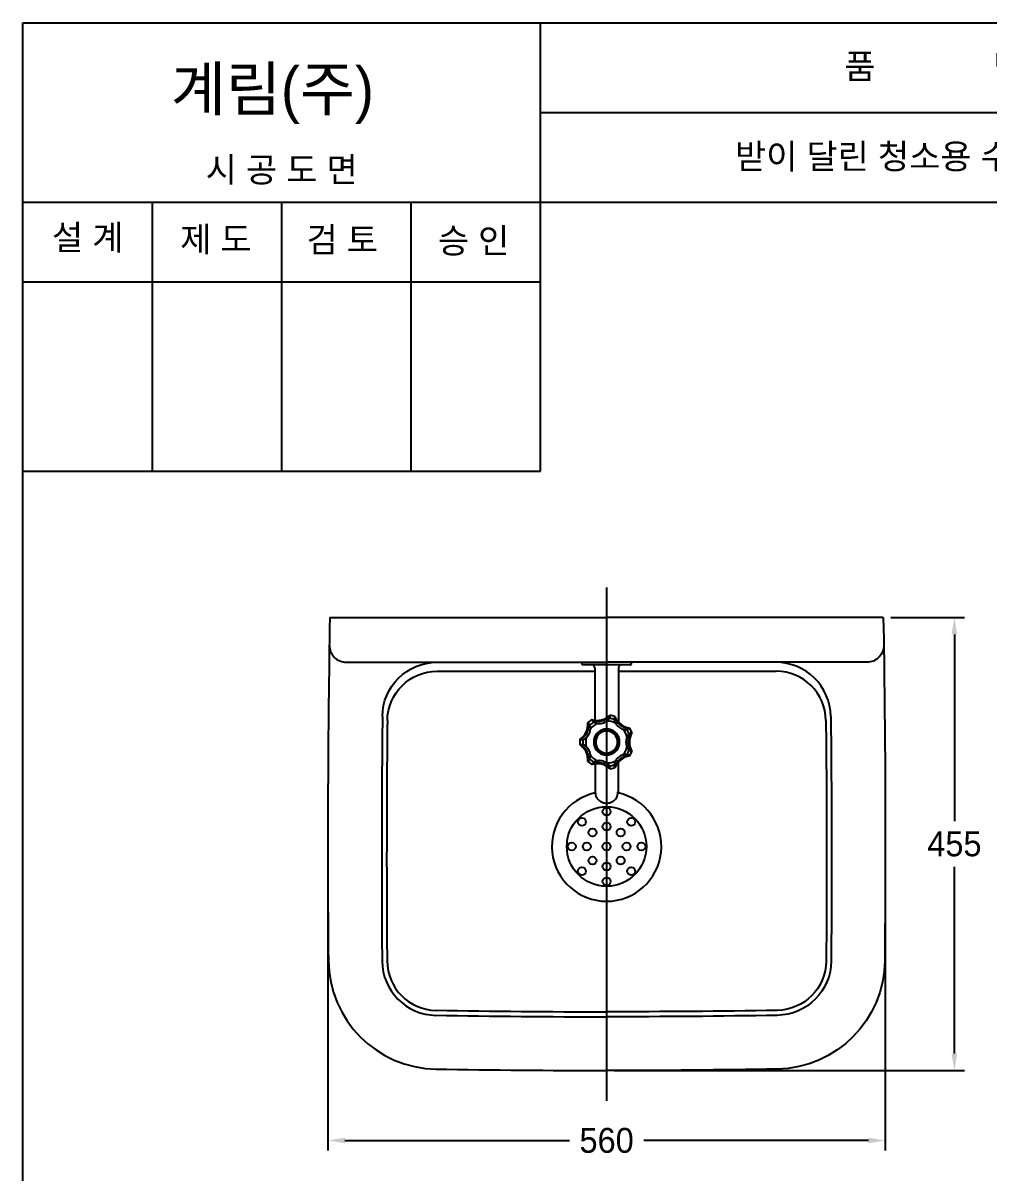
# Model space of a CAD drawing. Header units: millimetres. Extents: x 0 to 3705, y -67 to 2530.
# Drawn here: x 0 to 970, y 1376 to 2530 of the extents above; entities that cross this region are included whole.
import ezdxf
from ezdxf.enums import TextEntityAlignment as Align
from ezdxf.lldxf.tags import DXFTag

# ---------------------------------------------------------------- set-up
doc = ezdxf.new("R2010")
doc.units = ezdxf.units.MM
for name, color, linetype in [('TEXT', 7, 'Continuous'), ('내부선 및 부속', 4, 'Continuous'), ('도각라인', 255, 'Continuous'), ('외형선', 3, 'Continuous'), ('중심선', 1, 'DASHED'), ('치수선', 7, 'Continuous')]:
    doc.layers.add(name, color=color, linetype=linetype)
doc.styles.add('____', font='')
doc.styles.add('타이틀', font='H2GTRM.TTF', dxfattribs={"height": 25})
doc.styles.get('____').set_extended_font_data('굴림')
tags = doc.linetypes.add('DASHDOT', pattern=[70, 31, -13, 13, -13]).pattern_tags.tags
tags[10:11] = [DXFTag(74, 4), DXFTag(75, 0), DXFTag(340, '0'), DXFTag(46, 0.0), DXFTag(50, 0.0), DXFTag(44, 0.0), DXFTag(45, 0.0)]
tags[8:9] = [DXFTag(74, 4), DXFTag(75, 0), DXFTag(340, '0'), DXFTag(46, 0.0), DXFTag(50, 0.0), DXFTag(44, 0.0), DXFTag(45, 0.0)]
tags[6:7] = [DXFTag(74, 4), DXFTag(75, 0), DXFTag(340, '0'), DXFTag(46, 0.0), DXFTag(50, 0.0), DXFTag(44, 0.0), DXFTag(45, 0.0)]
tags[4:5] = [DXFTag(74, 4), DXFTag(75, 0), DXFTag(340, '0'), DXFTag(46, 0.0), DXFTag(50, 0.0), DXFTag(44, 0.0), DXFTag(45, 0.0)]
tags = doc.linetypes.add('DASHED', pattern=[25.72, 12.86, -12.86]).pattern_tags.tags
tags[6:7] = [DXFTag(74, 4), DXFTag(75, 0), DXFTag(340, '0'), DXFTag(46, 0.0), DXFTag(50, 0.0), DXFTag(44, 0.0), DXFTag(45, 0.0)]
tags[4:5] = [DXFTag(74, 4), DXFTag(75, 0), DXFTag(340, '0'), DXFTag(46, 0.0), DXFTag(50, 0.0), DXFTag(44, 0.0), DXFTag(45, 0.0)]
doc.dimstyles.new('MSADIM', dxfattribs={"dimtxt": 33, "dimasz": 17, "dimexe": 10, "dimexo": 7.5, "dimgap": 10, "dimtad": 0, "dimtih": 1, "dimtoh": 1, "dimdec": 0, "dimzin": 1, "dimdsep": 46, "dimtxsty": '____', "dimcen": 11.25, "dimadec": 0, "dimazin": 0, "dimtfac": 1, "dimtdec": 0, "dimtix": 1, "dimtmove": 0, "dimatfit": 3, "dimfxl": 0, "dimtolj": 1, "dimtzin": 1, "dimarcsym": 0})

# ---------------------------------------------------------------- blocks, each defined once
blk = doc.blocks.new('*D1')
at = {"layer": '치수선', "color": 0, "linetype": 'Continuous', "lineweight": -2}
for p, q in [((871.9, 1932.9), (945.8, 1932.9)), ((935.8, 1915.9), (935.8, 1728.2)), ((935.8, 1494.9), (935.8, 1682.5)), ((593.9, 1477.9), (945.8, 1477.9))]:
    blk.add_line(p, q, dxfattribs=at)
at = {"layer": '치수선', "color": 0, "linetype": 'Continuous'}
for points in [[(932.9, 1915.9), (938.6, 1915.9), (935.8, 1932.9)], [(932.9, 1494.9), (938.6, 1494.9), (935.8, 1477.9)]]:
    blk.add_solid(points, dxfattribs=at)
at = {"layer": '치수선', "color": 0, "linetype": 'Continuous', "insert": (935.8, 1705.4), "char_height": 25, "attachment_point": 5, "style": '____'}
blk.add_mtext('\\A1;455', dxfattribs=at)
blk = doc.blocks.new('*D2')
at = {"layer": '치수선', "color": 0, "linetype": 'Continuous', "lineweight": -2}
for p, q in [((306.4, 1697.9), (306.4, 1397.6)), ((866.4, 1697.9), (866.4, 1397.6)), ((323.4, 1407.6), (549, 1407.6)), ((849.4, 1407.6), (623.7, 1407.6))]:
    blk.add_line(p, q, dxfattribs=at)
at = {"layer": '치수선', "color": 0, "linetype": 'Continuous'}
for points in [[(323.4, 1410.5), (323.4, 1404.8), (306.4, 1407.6)], [(849.4, 1410.5), (849.4, 1404.8), (866.4, 1407.6)]]:
    blk.add_solid(points, dxfattribs=at)
at = {"layer": '치수선', "color": 0, "linetype": 'Continuous', "insert": (586.4, 1407.6), "char_height": 25, "attachment_point": 5, "style": '____'}
blk.add_mtext('\\A1;560', dxfattribs=at)

msp = doc.modelspace()

# ---------------------------------------------------------------- linework, layer by layer
at = {"layer": '내부선 및 부속', "linetype": 'Continuous'}
for p, q in [((324.9, 1887.9), (586.4, 1887.9)), ((610.1, 1885.4), (562, 1885.4)), ((574.4, 1882.4), (574.4, 1829.8)), ((847.8, 1887.9), (586.4, 1887.9)), ((598.4, 1882.4), (598.4, 1827.8)), ((416.1, 1878.9), (574.4, 1878.9)), ((598.4, 1878.9), (756.7, 1878.9)), ((571.5, 1830.5), (567.6, 1827.3)), ((567.6, 1827.3), (569.6, 1825)), ((571.5, 1830.5), (573.3, 1827.9)), ((589.9, 1834.7), (589.4, 1831.6)), ((594.8, 1833.6), (589.9, 1834.7)), ((594.8, 1833.6), (594, 1830.6)), ((609.6, 1821.8), (606.9, 1820.3)), ((611.8, 1817.3), (608.9, 1816)), ((611.8, 1817.3), (609.6, 1821.8)), ((559.4, 1810.3), (562.5, 1810.1)), ((559.4, 1810.3), (559.4, 1805.3)), ((559.4, 1805.3), (562.5, 1805.4)), ((567.6, 1788.2), (569.6, 1790.6)), ((609.6, 1793.8), (606.9, 1795.3)), ((611.8, 1798.3), (608.9, 1799.6)), ((609.6, 1793.8), (611.8, 1798.3)), ((567.6, 1788.2), (571.5, 1785.1)), ((571.5, 1785.1), (573.3, 1787.7)), ((574.9, 1785.8), (574.9, 1757.9)), ((589.9, 1780.9), (589.4, 1784)), ((589.9, 1780.9), (594.8, 1782)), ((594.8, 1782), (594, 1785)), ((597.9, 1787.2), (597.9, 1757.9))]:
    msp.add_line(p, q, dxfattribs=at)
at = {"layer": '내부선 및 부속', "linetype": 'Continuous', "flags": 128}
for points in [[(864.8, 1905.1, -0.418743), (847.8, 1887.9)], [(361.1, 1833.5, -0.411092), (416.1, 1887.9)], [(366.1, 1829.4, -0.411181), (416.1, 1878.9)], [(806.7, 1829.4, -0.004566), (807, 1587.9)], [(811.6, 1833.5, -0.004642), (812, 1587.9)], [(807, 1587.9, -0.406895), (757.8, 1538.3)], [(812, 1587.9, -0.406895), (757.9, 1533.3)], [(757.8, 1538.3, -0.004288), (586.4, 1536.9)], [(757.9, 1533.3, -0.004289), (586.4, 1531.9)]]:
    msp.add_lwpolyline(points, format="xyb", dxfattribs=at)
for points in [[(562.6, 1887.9), (562.5, 1887.9), (562.4, 1887.8), (562.3, 1887.8), (562.2, 1887.8), (562, 1887.7), (561.9, 1887.7), (561.8, 1887.6), (561.7, 1887.5), (561.7, 1887.4), (561.6, 1887.3), (561.5, 1887.2), (561.5, 1887.1), (561.4, 1887), (561.4, 1886.8), (561.4, 1886.7), (561.4, 1886.6), (561.4, 1886.5), (561.4, 1886.4), (561.4, 1886.3), (561.5, 1886.2), (561.5, 1886), (561.6, 1885.9), (562, 1885.4)], [(574.4, 1882.4), (574.4, 1882.6), (574.3, 1882.9), (574.3, 1883.2), (574.2, 1883.5), (574, 1883.7), (573.9, 1884), (573.7, 1884.3), (573.5, 1884.5), (573.3, 1884.7), (573, 1884.9), (572.8, 1885), (572.5, 1885.2), (572.2, 1885.2), (571.9, 1885.3), (571.6, 1885.4), (571.4, 1885.4)], [(601.4, 1885.4), (601.1, 1885.4), (600.8, 1885.3), (600.5, 1885.2), (600.3, 1885.2), (600, 1885), (599.7, 1884.9), (599.5, 1884.7), (599.3, 1884.5), (599, 1884.3), (598.9, 1884), (598.7, 1883.7), (598.6, 1883.5), (598.5, 1883.2), (598.4, 1882.9), (598.4, 1882.6), (598.4, 1882.4)], [(610.1, 1885.4), (610.2, 1885.4), (610.4, 1885.4), (610.5, 1885.4), (610.6, 1885.5), (610.7, 1885.5), (610.8, 1885.6), (610.9, 1885.6), (611, 1885.7), (611.1, 1885.8), (611.2, 1885.9), (611.2, 1886), (611.3, 1886.2), (611.3, 1886.3), (611.4, 1886.4), (611.4, 1886.5), (611.4, 1886.6), (611.4, 1886.7), (611.4, 1886.8), (611.3, 1887), (611.3, 1887.1), (611.2, 1887.2), (611.2, 1887.3), (611.1, 1887.4), (611, 1887.5), (610.9, 1887.6), (610.8, 1887.7), (610.7, 1887.7), (610.6, 1887.8), (610.5, 1887.8), (610.4, 1887.8), (610.2, 1887.9), (610.1, 1887.9)], [(559.4, 1810.3), (561.3, 1811.8), (563, 1813.5), (564.5, 1815.5), (565.8, 1817.7), (566.7, 1820.1), (567.3, 1822.5), (567.6, 1824.9), (567.6, 1827.3)], [(559.4, 1810.3), (561.5, 1811.4), (562.6, 1812.1), (563.6, 1812.9), (564.5, 1813.9), (565.4, 1814.9), (566.1, 1816), (566.8, 1817.2), (567.3, 1818.5), (567.7, 1819.8), (568, 1821.1), (568.2, 1822.4), (568.2, 1823.7), (568.1, 1825), (567.6, 1827.3)], [(562.5, 1810.1), (564.4, 1811.1), (565.3, 1811.8), (566.1, 1812.5), (566.9, 1813.3), (567.7, 1814.2), (568.3, 1815.2), (568.9, 1816.2), (569.3, 1817.3), (569.7, 1818.4), (569.9, 1819.6), (570.1, 1820.7), (570.1, 1821.8), (570, 1822.9), (569.6, 1825)], [(573.3, 1827.9), (571.4, 1826.6), (569.6, 1825)], [(577.1, 1826.6), (575.1, 1825.5), (573.3, 1824.2), (571.6, 1822.7), (570.1, 1821.1)], [(571.5, 1830.5), (573.8, 1829.9), (576.3, 1829.6), (578.8, 1829.7), (581.3, 1830.1), (583.7, 1830.8), (586, 1831.9), (588.1, 1833.2), (589.9, 1834.7)], [(571.5, 1830.5), (573.7, 1829.4), (574.9, 1829.1), (576.2, 1828.8), (577.5, 1828.7), (578.8, 1828.6), (580.2, 1828.7), (581.5, 1829), (582.8, 1829.3), (584.1, 1829.8), (585.3, 1830.4), (586.4, 1831.1), (587.5, 1831.9), (588.4, 1832.8), (589.9, 1834.7)], [(573.3, 1827.9), (575.3, 1827.1), (576.3, 1826.8), (577.4, 1826.6), (578.6, 1826.4), (579.7, 1826.4), (580.9, 1826.5), (582, 1826.7), (583.2, 1827.1), (584.3, 1827.5), (585.3, 1828), (586.3, 1828.6), (587.2, 1829.3), (588, 1830), (589.4, 1831.6)], [(595.3, 1826.8), (593.2, 1827.7), (591, 1828.3), (588.8, 1828.7), (586.6, 1828.8)], [(594, 1830.6), (591.7, 1831.2), (589.4, 1831.6)], [(594, 1830.6), (594.5, 1828.5), (594.9, 1827.5), (595.5, 1826.5), (596.1, 1825.5), (596.8, 1824.6), (597.6, 1823.8), (598.5, 1823), (599.4, 1822.3), (600.5, 1821.7), (601.5, 1821.2), (602.6, 1820.8), (603.7, 1820.5), (604.8, 1820.4), (606.9, 1820.3)], [(594.8, 1833.6), (595.8, 1831.4), (597.2, 1829.3), (598.8, 1827.4), (600.6, 1825.7), (602.7, 1824.2), (605, 1823.1), (607.3, 1822.3), (609.6, 1821.8)], [(594.8, 1833.6), (595.4, 1831.2), (595.9, 1830), (596.5, 1828.9), (597.2, 1827.7), (598, 1826.7), (598.9, 1825.7), (599.9, 1824.8), (601, 1824), (602.2, 1823.3), (603.4, 1822.7), (604.7, 1822.3), (605.9, 1822), (607.2, 1821.8), (609.6, 1821.8)], [(565.9, 1812.3), (565.5, 1810), (565.4, 1807.8), (565.5, 1805.5), (565.9, 1803.3)], [(599.4, 1807.8), (599.3, 1809), (599.2, 1810.2), (598.9, 1811.4), (598.5, 1812.6), (597.9, 1813.8), (597.3, 1814.9), (596.5, 1816), (595.6, 1817), (594.6, 1817.9), (593.5, 1818.7), (592.3, 1819.3), (591.2, 1819.9), (590, 1820.3), (588.7, 1820.6), (587.5, 1820.7), (586.4, 1820.8), (585.2, 1820.7), (584, 1820.6), (582.8, 1820.3), (581.6, 1819.9), (580.4, 1819.3), (579.3, 1818.7), (578.2, 1817.9), (577.2, 1817), (576.3, 1816), (575.5, 1814.9), (574.8, 1813.8), (574.3, 1812.6), (573.9, 1811.4), (573.6, 1810.2), (573.4, 1809), (573.4, 1807.8), (573.4, 1806.6), (573.6, 1805.4), (573.9, 1804.2), (574.3, 1803), (574.8, 1801.8), (575.5, 1800.7), (576.3, 1799.6), (577.2, 1798.6), (578.2, 1797.7), (579.3, 1796.9), (580.4, 1796.2), (581.6, 1795.7), (582.8, 1795.3), (584, 1795), (585.2, 1794.8), (586.4, 1794.8), (587.5, 1794.8), (588.7, 1795), (590, 1795.3), (591.2, 1795.7), (592.3, 1796.2), (593.5, 1796.9), (594.6, 1797.7), (595.6, 1798.6), (596.5, 1799.6), (597.3, 1800.7), (597.9, 1801.8), (598.5, 1803), (598.9, 1804.2), (599.2, 1805.4), (599.3, 1806.6), (599.4, 1807.8)], [(598.7, 1807.8), (598.7, 1808.9), (598.5, 1810), (598.2, 1811.2), (597.8, 1812.3), (597.3, 1813.5), (596.7, 1814.5), (595.9, 1815.6), (595.1, 1816.5), (594.1, 1817.4), (593.1, 1818.1), (592, 1818.7), (590.9, 1819.3), (589.8, 1819.7), (588.6, 1819.9), (587.5, 1820.1), (586.4, 1820.1), (585.3, 1820.1), (584.1, 1819.9), (583, 1819.7), (581.8, 1819.3), (580.7, 1818.7), (579.6, 1818.1), (578.6, 1817.4), (577.7, 1816.5), (576.8, 1815.6), (576.1, 1814.5), (575.4, 1813.5), (574.9, 1812.3), (574.5, 1811.2), (574.2, 1810), (574.1, 1808.9), (574, 1807.8), (574.1, 1806.7), (574.2, 1805.6), (574.5, 1804.4), (574.9, 1803.3), (575.4, 1802.1), (576.1, 1801), (576.8, 1800), (577.7, 1799.1), (578.6, 1798.2), (579.6, 1797.5), (580.7, 1796.8), (581.8, 1796.3), (583, 1795.9), (584.1, 1795.7), (585.3, 1795.5), (586.4, 1795.5), (587.5, 1795.5), (588.6, 1795.7), (589.8, 1795.9), (590.9, 1796.3), (592, 1796.8), (593.1, 1797.5), (594.1, 1798.2), (595.1, 1799.1), (595.9, 1800), (596.7, 1801), (597.3, 1802.1), (597.8, 1803.3), (598.2, 1804.4), (598.5, 1805.6), (598.7, 1806.7), (598.7, 1807.8)], [(597.4, 1807.8), (597.3, 1808.8), (597.2, 1809.8), (596.9, 1810.8), (596.6, 1811.8), (596.1, 1812.8), (595.6, 1813.8), (594.9, 1814.7), (594.2, 1815.6), (593.3, 1816.3), (592.4, 1817), (591.4, 1817.6), (590.4, 1818), (589.4, 1818.4), (588.4, 1818.6), (587.4, 1818.8), (586.4, 1818.8), (585.4, 1818.8), (584.4, 1818.6), (583.3, 1818.4), (582.3, 1818), (581.3, 1817.6), (580.4, 1817), (579.4, 1816.3), (578.6, 1815.6), (577.8, 1814.7), (577.2, 1813.8), (576.6, 1812.8), (576.1, 1811.8), (575.8, 1810.8), (575.6, 1809.8), (575.4, 1808.8), (575.4, 1807.8), (575.4, 1806.8), (575.6, 1805.8), (575.8, 1804.8), (576.1, 1803.7), (576.6, 1802.7), (577.2, 1801.8), (577.8, 1800.9), (578.6, 1800), (579.4, 1799.3), (580.4, 1798.6), (581.3, 1798), (582.3, 1797.6), (583.3, 1797.2), (584.4, 1797), (585.4, 1796.8), (586.4, 1796.8), (587.4, 1796.8), (588.4, 1797), (589.4, 1797.2), (590.4, 1797.6), (591.4, 1798), (592.4, 1798.6), (593.3, 1799.3), (594.2, 1800), (594.9, 1800.9), (595.6, 1801.8), (596.1, 1802.7), (596.6, 1803.7), (596.9, 1804.8), (597.2, 1805.8), (597.3, 1806.8), (597.4, 1807.8)], [(606.8, 1812.7), (606.2, 1814.8), (605.3, 1816.9), (604.2, 1818.9), (602.9, 1820.7)], [(608.9, 1816), (607.7, 1814.3), (607.1, 1813.4), (606.7, 1812.3), (606.3, 1811.3), (606, 1810.1), (605.9, 1809), (605.8, 1807.8), (605.9, 1806.6), (606, 1805.5), (606.3, 1804.3), (606.7, 1803.3), (607.1, 1802.2), (607.7, 1801.3), (608.9, 1799.6)], [(608.9, 1816), (608, 1818.2), (606.9, 1820.3)], [(611.8, 1817.3), (610.3, 1815.3), (609.7, 1814.2), (609.1, 1813), (608.7, 1811.8), (608.4, 1810.5), (608.2, 1809.2), (608.1, 1807.8), (608.2, 1806.4), (608.4, 1805.1), (608.7, 1803.8), (609.1, 1802.5), (609.7, 1801.4), (610.3, 1800.3), (611.8, 1798.3)], [(611.8, 1817.3), (610.7, 1815.1), (609.9, 1812.8), (609.4, 1810.3), (609.3, 1807.8), (609.4, 1805.3), (609.9, 1802.8), (610.7, 1800.5), (611.8, 1798.3)], [(567.6, 1788.2), (568.1, 1790.6), (568.2, 1791.9), (568.2, 1793.2), (568, 1794.5), (567.7, 1795.8), (567.3, 1797.1), (566.8, 1798.4), (566.1, 1799.6), (565.4, 1800.7), (564.5, 1801.7), (563.6, 1802.7), (562.6, 1803.5), (561.5, 1804.2), (559.4, 1805.3)], [(567.6, 1788.2), (567.6, 1790.6), (567.3, 1793.1), (566.7, 1795.5), (565.8, 1797.9), (564.5, 1800.1), (563, 1802.1), (561.3, 1803.8), (559.4, 1805.3)], [(562.5, 1810.1), (562.4, 1807.8), (562.5, 1805.4)], [(569.6, 1790.6), (570, 1792.7), (570.1, 1793.8), (570.1, 1794.9), (569.9, 1796), (569.7, 1797.2), (569.3, 1798.3), (568.9, 1799.4), (568.3, 1800.4), (567.7, 1801.4), (566.9, 1802.3), (566.1, 1803.1), (565.3, 1803.8), (564.4, 1804.5), (562.5, 1805.4)], [(602.9, 1794.9), (604.2, 1796.7), (605.3, 1798.7), (606.2, 1800.8), (606.8, 1802.9)], [(569.6, 1790.6), (571.4, 1789), (573.3, 1787.7)], [(570.1, 1794.5), (571.6, 1792.9), (573.3, 1791.4), (575.1, 1790.1), (577.1, 1789)], [(589.4, 1784), (588, 1785.6), (587.2, 1786.3), (586.3, 1787), (585.3, 1787.6), (584.3, 1788.1), (583.2, 1788.5), (582, 1788.9), (580.9, 1789.1), (579.7, 1789.2), (578.6, 1789.1), (577.4, 1789), (576.3, 1788.8), (575.3, 1788.5), (573.3, 1787.7)], [(586.6, 1786.8), (588.8, 1786.9), (591, 1787.3), (593.2, 1787.9), (595.3, 1788.8)], [(606.9, 1795.3), (604.8, 1795.2), (603.7, 1795.1), (602.6, 1794.8), (601.5, 1794.4), (600.5, 1793.9), (599.4, 1793.3), (598.5, 1792.6), (597.6, 1791.8), (596.8, 1791), (596.1, 1790.1), (595.5, 1789.1), (594.9, 1788.1), (594.5, 1787.1), (594, 1785)], [(609.6, 1793.8), (607.3, 1793.3), (605, 1792.5), (602.7, 1791.3), (600.6, 1789.9), (598.8, 1788.2), (597.2, 1786.3), (595.8, 1784.2), (594.8, 1782)], [(609.6, 1793.8), (607.2, 1793.8), (605.9, 1793.6), (604.7, 1793.3), (603.4, 1792.8), (602.2, 1792.3), (601, 1791.6), (599.9, 1790.8), (598.9, 1789.9), (598, 1788.9), (597.2, 1787.9), (596.5, 1786.7), (595.9, 1785.6), (595.4, 1784.4), (594.8, 1782)], [(606.9, 1795.3), (608, 1797.4), (608.9, 1799.6)], [(589.9, 1780.9), (588.4, 1782.8), (587.5, 1783.7), (586.4, 1784.4), (585.3, 1785.2), (584.1, 1785.8), (582.8, 1786.2), (581.5, 1786.6), (580.2, 1786.9), (578.8, 1787), (577.5, 1786.9), (576.2, 1786.8), (574.9, 1786.5), (573.7, 1786.1), (571.5, 1785.1)], [(589.9, 1780.9), (588.1, 1782.4), (586, 1783.7), (583.7, 1784.8), (581.3, 1785.5), (578.8, 1785.9), (576.3, 1785.9), (573.8, 1785.7), (571.5, 1785.1)], [(589.4, 1784), (591.7, 1784.4), (594, 1785)], [(574.9, 1757.9), (574.9, 1756.8), (575.1, 1755.8), (575.3, 1754.7), (575.7, 1753.6), (576.2, 1752.6), (576.7, 1751.6), (577.4, 1750.6), (578.2, 1749.7), (579.1, 1748.9), (580.1, 1748.2), (581.1, 1747.6), (582.1, 1747.2), (583.2, 1746.8), (584.3, 1746.6), (585.3, 1746.4), (586.4, 1746.4), (587.4, 1746.4), (588.5, 1746.6), (589.5, 1746.8), (590.6, 1747.2), (591.7, 1747.6), (592.7, 1748.2), (593.6, 1748.9), (594.5, 1749.7), (595.3, 1750.6), (596, 1751.6), (596.6, 1752.6), (597.1, 1753.6), (597.4, 1754.7), (597.7, 1755.8), (597.8, 1756.8), (597.9, 1757.9)]]:
    msp.add_lwpolyline(points, dxfattribs=at)
at = {"layer": '내부선 및 부속', "linetype": 'Continuous'}
for centre, radius in [((586.4, 1702.9), 40), ((561.6, 1727.6), 4), ((586.4, 1737.9), 4), ((586.4, 1737.9), 4), ((611.1, 1727.6), 4), ((572.2, 1717), 4), ((586.4, 1722.9), 4), ((600.5, 1717), 4), ((551.4, 1702.9), 4), ((566.4, 1702.9), 4), ((586.4, 1702.9), 4), ((606.4, 1702.9), 4), ((621.4, 1702.9), 4), ((572.2, 1688.7), 4), ((586.4, 1682.9), 4), ((600.5, 1688.7), 4), ((561.6, 1678.1), 4), ((611.1, 1678.1), 4), ((586.4, 1667.9), 4)]:
    msp.add_circle(centre, radius, dxfattribs=at)
for centre, radius, start, end in [((324.9, 1904.9), 17, 179.1155, 270), ((756.6, 1832.9), 55, 0.6113, 90), ((756.7, 1828.9), 50, 0.5939, 90), ((13586.4, 1692.4), 13226, 179.38874, 180.45253), ((13586.4, 1692.4), 13221, 179.40614, 180.45253), ((586.4, 1702.9), 55, 101.995, 78.005), ((415.8, 1588.3), 55, 180.4525, 269.0171), ((415.8, 1588.3), 50, 180.4525, 269.0171), ((586.4, 11531.9), 9995, 269.01738, 270), ((586.4, 11531.9), 10000, 269.01714, 270)]:
    msp.add_arc(centre, radius, start, end, dxfattribs=at)
at = {"layer": '도각라인', "color": 7}
for p, q in [((0, 0), (0, 2530)), ((0, 2530), (1800, 2530)), ((520, 2080), (520, 2530)), ((520, 2440), (1800, 2440)), ((0, 2350), (1800, 2350)), ((130, 2080), (130, 2350)), ((260, 2080), (260, 2350)), ((390, 2080), (390, 2350)), ((0, 2270), (520, 2270)), ((0, 2080), (520, 2080))]:
    msp.add_line(p, q, dxfattribs=at)
at = {"layer": '외형선', "linetype": 'Continuous'}
for p in [(308.4, 1932.9), (864.4, 1932.9)]:
    msp.add_line(p, (586.4, 1932.9), dxfattribs=at)
at = {"layer": '외형선', "linetype": 'Continuous', "flags": 128}
for points in [[(864.4, 1932.9, -0.006657), (865.8, 1588.3)], [(865.8, 1588.3, -0.406566), (757.7, 1479.3)], [(757.8, 1479.3, -0.004285), (586.4, 1477.9)]]:
    msp.add_lwpolyline(points, format="xyb", dxfattribs=at)
at = {"layer": '외형선', "linetype": 'Continuous'}
for centre, radius, start, end in [((13246.4, 1705.4), 12940.1, 178.99263, 180.51825), ((416.9, 1589.3), 110, 180.5182, 269.0181), ((586.4, 11477.9), 10000, 269.01813, 270)]:
    msp.add_arc(centre, radius, start, end, dxfattribs=at)
at = {"layer": '중심선', "linetype": 'DASHDOT'}
msp.add_line((586.4, 1963), (586.4, 1447.6), dxfattribs=at)

# ---------------------------------------------------------------- texts
at = {"layer": 'TEXT', "style": '타이틀'}
for s, p in [('품             명', (915.7, 2486.4)), ('받이 달린 청소용 수채(1구)', (905.8, 2396)), ('시 공 도 면', (259.9, 2382.7)), ('설 계', (65, 2314.6)), ('제 도', (193.8, 2312.9)), ('검 토', (320.8, 2312.3)), ('승 인', (452.7, 2311.4))]:
    msp.add_text(s, height=25, dxfattribs=at).set_placement(p, align=Align.MIDDLE_CENTER)
msp.add_text('계림(주)', height=44, dxfattribs=at).set_placement((148.7, 2441.8))

# ---------------------------------------------------------------- dimensions: what is measured, and where the dimension line sits
at = {"layer": '치수선', "linetype": 'Continuous'}
dim = msp.add_linear_dim(base=(935.8, 1477.9), p1=(864.4, 1932.9), p2=(586.4, 1477.9), angle=90, dimstyle='MSADIM', override={"dimtxt": 25}, dxfattribs=at)
dim.commit()
dim.dimension.update_dxf_attribs({"geometry": '*D1', "text_midpoint": (935.8, 1705.4), "dimtype": 160})
dim = msp.add_linear_dim(base=(866.4, 1407.6), p1=(306.4, 1705.4), p2=(866.4, 1705.4), text='560', dimstyle='MSADIM', override={"dimtxt": 25}, dxfattribs=at)
dim.commit()
dim.dimension.update_dxf_attribs({"geometry": '*D2', "text_midpoint": (586.4, 1407.6), "dimtype": 160})

doc.saveas('drawing.dxf')
